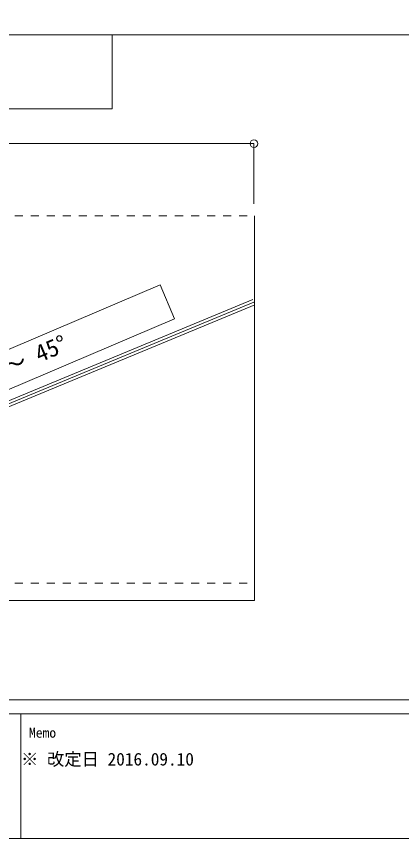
# Model space of a CAD drawing. Units: millimetres, scale not verified. Extents: x -1415 to 1415, y -2146 to 1929.
# Drawn here: x -894 to -494, y -2146 to -1291 of the extents above; entities that cross this region are included whole.
import ezdxf
from ezdxf.enums import TextEntityAlignment as Align

# ---------------------------------------------------------------- set-up
doc = ezdxf.new("R2010")
doc.units = ezdxf.units.MM
doc.header["$LTSCALE"] = 10
doc.linetypes.add('USER1', pattern=[1.66656, 0.83312, -0.83344])
doc.layers.add('0-0_0', color=4, linetype='Continuous', lineweight=18)
doc.layers.add('0-5___', color=4, linetype='Continuous', lineweight=18)
doc.styles.add('ＭＳ ゴシック', font='')
doc.styles.get('ＭＳ ゴシック').set_extended_font_data('MS Gothic')

msp = doc.modelspace()

# ---------------------------------------------------------------- linework, layer by layer
at = {"layer": '0-0_0', "color": 7, "lineweight": 15}
msp.add_line((-647.48, -1422.97), (-655.48, -1422.97), dxfattribs=at)
at = {"layer": '0-0_0', "linetype": 'USER1'}
for p, q in [((-1179.48, -1498.07), (-646.98, -1498.07)), ((-1179.48, -1880.07), (-646.98, -1880.07))]:
    msp.add_line(p, q, dxfattribs=at)
at = {"layer": '0-0_0'}
for p, q in [((-646.98, -1898.07), (-646.98, -1498.07)), ((-1180.63, -1805.55), (-648.63, -1585.19)), ((-1179.48, -1808.32), (-647.48, -1587.96)), ((-1178.33, -1811.09), (-646.33, -1590.73)), ((-1179.48, -1898.07), (-646.98, -1898.07))]:
    msp.add_line(p, q, dxfattribs=at)
at = {"layer": '0-0_0', "color": 7, "lineweight": 15}
msp.add_circle((-647.48, -1422.97), 4, dxfattribs=at)
at = {"layer": '0-5___'}
for p, q in [((-1171.48, -1422.97), (-655.48, -1422.97)), ((-647.48, -1485.69), (-647.48, -1422.79))]:
    msp.add_line(p, q, dxfattribs=at)
at = {"layer": '0-5___', "color": 6}
msp.add_line((-889.82, -2016.18), (-889.82, -2145.8), dxfattribs=at)
at = {"layer": '0-5___', "color": 3}
msp.add_lwpolyline([(1415.18, -2145.8), (-1414.82, -2145.8), (-1414.82, 1929.2), (1415.18, 1929.2)], close=True, dxfattribs=at)
at = {"layer": '0-5___'}
for points in [[(-1396.98, -1309.67), (-794.98, -1309.67), (-794.98, -1386.67), (-1396.98, -1386.67)], [(-1396.98, -1309.67), (1393.02, -1309.67), (1393.02, -2001.67), (-1396.98, -2001.67)], [(-1098.29, -1720.35), (-745, -1569.99), (-729.96, -1605.33), (-1083.25, -1755.69)]]:
    msp.add_lwpolyline(points, close=True, dxfattribs=at)
at = {"layer": '0-5___', "color": 6}
msp.add_lwpolyline([(-1414.82, -2016.18), (1415.18, -2016.18), (1415.18, -2145.8)], dxfattribs=at)

# ---------------------------------------------------------------- texts
at = {"layer": '0-5___', "color": 7, "style": 'ＭＳ ゴシック'}
msp.add_text('角度調節範囲 0°～ 45°', height=17.91, rotation=23.055, dxfattribs=at).set_placement((-1067.57, -1740.68), align=Align.BOTTOM_LEFT)
for s, height, p in [('Memo', 10.38, (-881.34, -2044.01)), ('※ 改定日 2016.09.10', 13.2, (-889.61, -2073.79))]:
    msp.add_text(s, height=height, dxfattribs=at).set_placement(p, align=Align.BOTTOM_LEFT)

doc.saveas('drawing.dxf')
